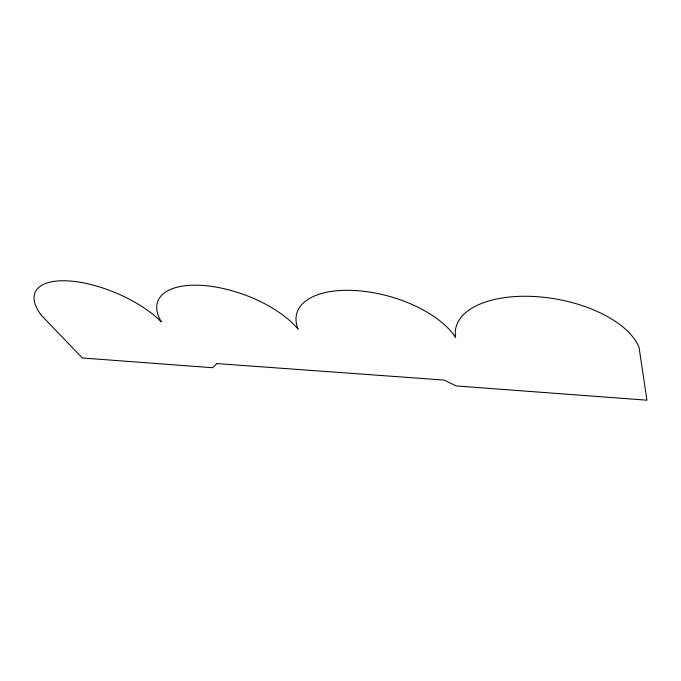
<?xml version="1.0" encoding="UTF-8"?>
<svg xmlns="http://www.w3.org/2000/svg" width="681" height="681" viewBox="0 0 681 681"><rect width="100%" height="100%" fill="white"/><g stroke="black" fill="none" stroke-linecap="round" stroke-linejoin="round"><path stroke-width="1.02" d="M216.762 363.577L212.634 367.723L82.324 357.985L41.609 315.584A75.191 31.232 23.1 0 1 67.87 280.887A75.191 31.232 23.1 0 1 161.397 321.934A79.132 36.153 20.2 0 1 200.81 285.339A79.132 36.153 20.2 0 1 298.108 329.195A84.955 41.601 15.8 0 1 354.46 290.481A84.955 41.601 15.8 0 1 455.606 337.546A94.063 47.168 10.1 0 1 534.066 296.499A94.063 47.168 10.1 0 1 639.025 347.284L646.95 400.19L456.159 385.931L444.131 380.066L216.762 363.577"/></g></svg>
